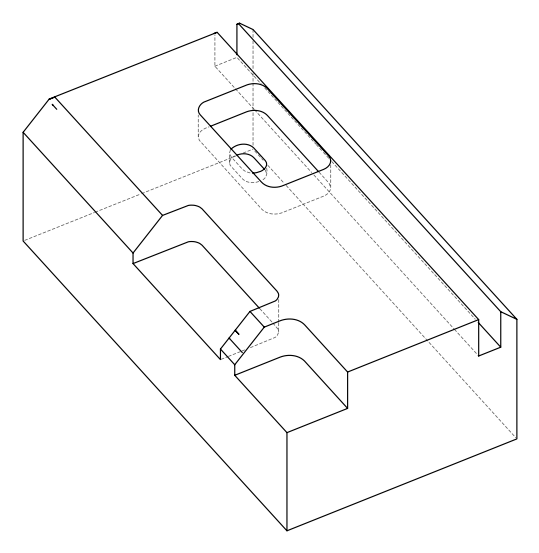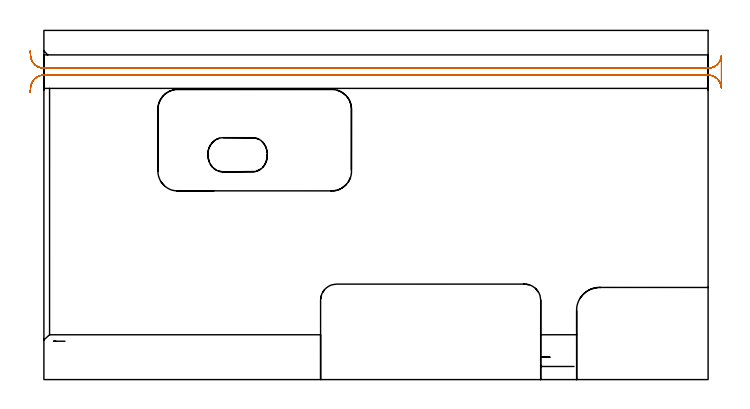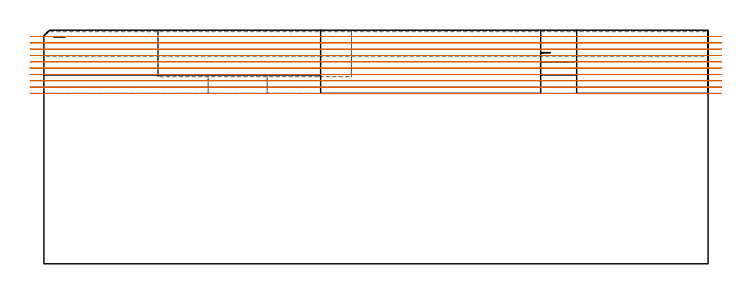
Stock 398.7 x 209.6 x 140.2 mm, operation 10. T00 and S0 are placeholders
(PLAN: 10 operations, 3 tool changes, 101.7 min)
(1 AREA_MILL | FG_CHAMFER_SURFACE | UGT0205_001 | 13.63 min | 63139 mm3)
(2 AREA_MILL_1 | FG_CHAMFER_SURFACE_1 | UGT0205_001 | 2.54 min | 876 mm3)
(3 AREA_MILL_2 | FG_CHAMFER_SURFACE_2 | UGT0205_001 | 2.07 min | 13909 mm3)
(4 AREA_MILL_3 | FG_CHAMFER_SURFACE_3 | UGT0205_001 | 19.33 min | 48513 mm3)
(5 AREA_MILL_4 | FG_CHAMFER_SURFACE_4 | UGT0205_001 | 0.17 min | 15 mm3)
(6 MILL_CORNER_NOTCH_RECTANGULAR | CORNER_NOTCH_RECTANGULAR | NXT0201_012 | Follow Part, ap 4, ae 75% | 10.39 min | 160810 mm3)
(7 MILL_RECTANGULAR_POCKET | POCKET_RECTANGULAR_STRAIGHT | NXT0201_012 | Follow Part, ap 4, ae 75% | 9.57 min | 193667 mm3)
(8 MILL_RECTANGULAR_POCKET_1 | POCKET_RECTANGULAR_STRAIGHT_1 | NXT0201_011 | Follow Part, ap 3, ae 75% | 0.85 min | 6533 mm3)
(9 MILL_SLOT | SLOT_PARTIAL_RECTANGULAR | NXT0201_012 | Follow Part, ap 4, ae 75% | 25.6 min | 279314 mm3)
(10 MILL_RECTANGULAR_SLOT | SLOT_RECTANGULAR | NXT0201_012 | Follow Part, ap 4, ae 75% | 17.56 min | 303570 mm3)
(TOOL UGT0205_001 | Chamfer Mill 20 x 3 x 45 deg. | D20 FL50 Z2)
(TOOL NXT0201_012 | ENDMILL 16mm [2P460-1600-NA 1630] | D16 FL38 Z6)
(TOOL NXT0201_011 | ENDMILL 12mm [2P460-1200-NA 1630] | D12 FL38 Z6)
(OP 10 MILL_RECTANGULAR_SLOT)
G17 G21 G94 G90
T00 M6
G54
G17 G0 G90 X-8.23 Y172.503 S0 M3
G43 Z150.2 H1
Z136.41
G94 G1 X-7.97 Y175.492 F250.
G2 X0. Y182.8 R8. F500.
G1 X398.7
G2 X406.69 Y175.2 R8.
G1 X406.7
Y194.5
X406.69
G2 X398.7 Y186.9 R8.
G1 X0.
G2 X-7.97 Y194.208 R8.
G1 X-8.23 Y197.197 F250.
G0 Y172.503 Z132.62
G1 X-7.97 Y175.492
G2 X0. Y182.8 R8. F500.
G1 X398.7
G2 X406.69 Y175.2 R8.
G1 X406.7
Y194.5
X406.69
G2 X398.7 Y186.9 R8.
G1 X0.
G2 X-7.97 Y194.208 R8.
G1 X-8.23 Y197.197 F250.
G0 Y172.503 Z128.83
G1 X-7.97 Y175.492
G2 X0. Y182.8 R8. F500.
G1 X398.7
G2 X406.69 Y175.2 R8.
G1 X406.7
Y194.5
X406.69
G2 X398.7 Y186.9 R8.
G1 X0.
G2 X-7.97 Y194.208 R8.
G1 X-8.23 Y197.197 F250.
G0 Y172.503 Z125.04
G1 X-7.97 Y175.492
G2 X0. Y182.8 R8. F500.
G1 X398.7
G2 X406.69 Y175.2 R8.
G1 X406.7
Y194.5
X406.69
G2 X398.7 Y186.9 R8.
G1 X0.
G2 X-7.97 Y194.208 R8.
G1 X-8.23 Y197.197 F250.
G0 Y172.503 Z121.25
G1 X-7.97 Y175.492
G2 X0. Y182.8 R8. F500.
G1 X398.7
G2 X406.69 Y175.2 R8.
G1 X406.7
Y194.5
X406.69
G2 X398.7 Y186.9 R8.
G1 X0.
G2 X-7.97 Y194.208 R8.
G1 X-8.23 Y197.197 F250.
G0 Y172.503 Z117.46
G1 X-7.97 Y175.492
G2 X0. Y182.8 R8. F500.
G1 X398.7
G2 X406.69 Y175.2 R8.
G1 X406.7
Y194.5
X406.69
G2 X398.7 Y186.9 R8.
G1 X0.
G2 X-7.97 Y194.208 R8.
G1 X-8.23 Y197.197 F250.
G0 Y172.503 Z113.67
G1 X-7.97 Y175.492
G2 X0. Y182.8 R8. F500.
G1 X398.7
G2 X406.69 Y175.2 R8.
G1 X406.7
Y194.5
X406.69
G2 X398.7 Y186.9 R8.
G1 X0.
G2 X-7.97 Y194.208 R8.
G1 X-8.23 Y197.197 F250.
G0 Y172.503 Z109.88
G1 X-7.97 Y175.492
G2 X0. Y182.8 R8. F500.
G1 X398.7
G2 X406.69 Y175.2 R8.
G1 X406.7
Y194.5
X406.69
G2 X398.7 Y186.9 R8.
G1 X0.
G2 X-7.97 Y194.208 R8.
G1 X-8.23 Y197.197 F250.
G0 Y172.503 Z106.09
G1 X-7.97 Y175.492
G2 X0. Y182.8 R8. F500.
G1 X398.7
G2 X406.69 Y175.2 R8.
G1 X406.7
Y194.5
X406.69
G2 X398.7 Y186.9 R8.
G1 X0.
G2 X-7.97 Y194.208 R8.
G1 X-8.23 Y197.197 F250.
G0 Y172.503 Z102.3
G1 X-7.97 Y175.492
G2 X0. Y182.8 R8. F500.
G1 X398.7
G2 X406.69 Y175.2 R8.
G1 X406.7
Y194.5
X406.69
G2 X398.7 Y186.9 R8.
G1 X0.
G2 X-7.97 Y194.208 R8.
G1 X-8.23 Y197.197 F250.
G0 Z150.2
M5
M2
